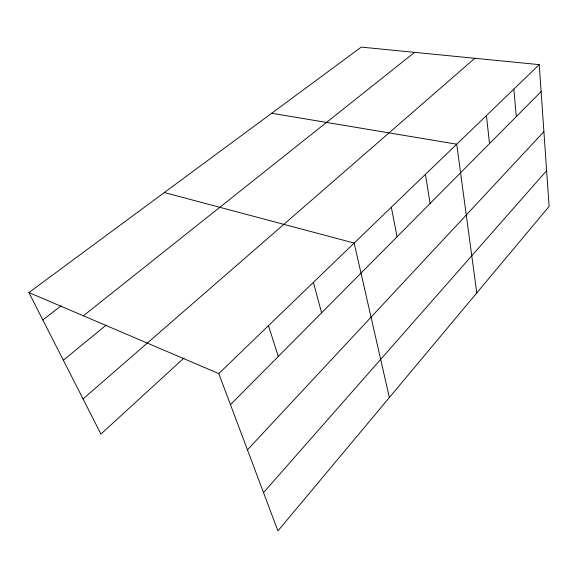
<?xml version="1.0" encoding="UTF-8"?>
<svg xmlns="http://www.w3.org/2000/svg" width="578" height="578" viewBox="0 0 578 578"><rect width="100%" height="100%" fill="white"/><g stroke="black" fill="none" stroke-linecap="round" stroke-linejoin="round"><path stroke-width="0.87" d="M263.517 492.615L546.615 170.662M247.442 449.836L543.905 131.683M230.463 404.658L541.116 91.591M218.78 373.583L539.245 64.628L549.1 206.404L277.91 530.893L218.78 373.583L28.9 292.562L361.25 47.107L539.245 64.628M184.028 357.963L100.926 434.064L28.9 292.562M83.051 398.943L474.849 58.284M63.349 360.231L106.171 325.096M83.384 315.812L414.592 52.36M42.83 319.937L61.174 305.791M271.674 113.259L456.714 144.197L476.785 292.938M164.325 192.546L354.162 243.063L389.37 397.534M268.481 325.667L278.271 356.481M313.384 282.375L321.585 312.828M391.349 207.206L397.043 236.778M425.408 174.375L430.111 203.456M486.423 115.549L489.523 143.59M513.849 89.113L516.291 116.612"/></g></svg>
